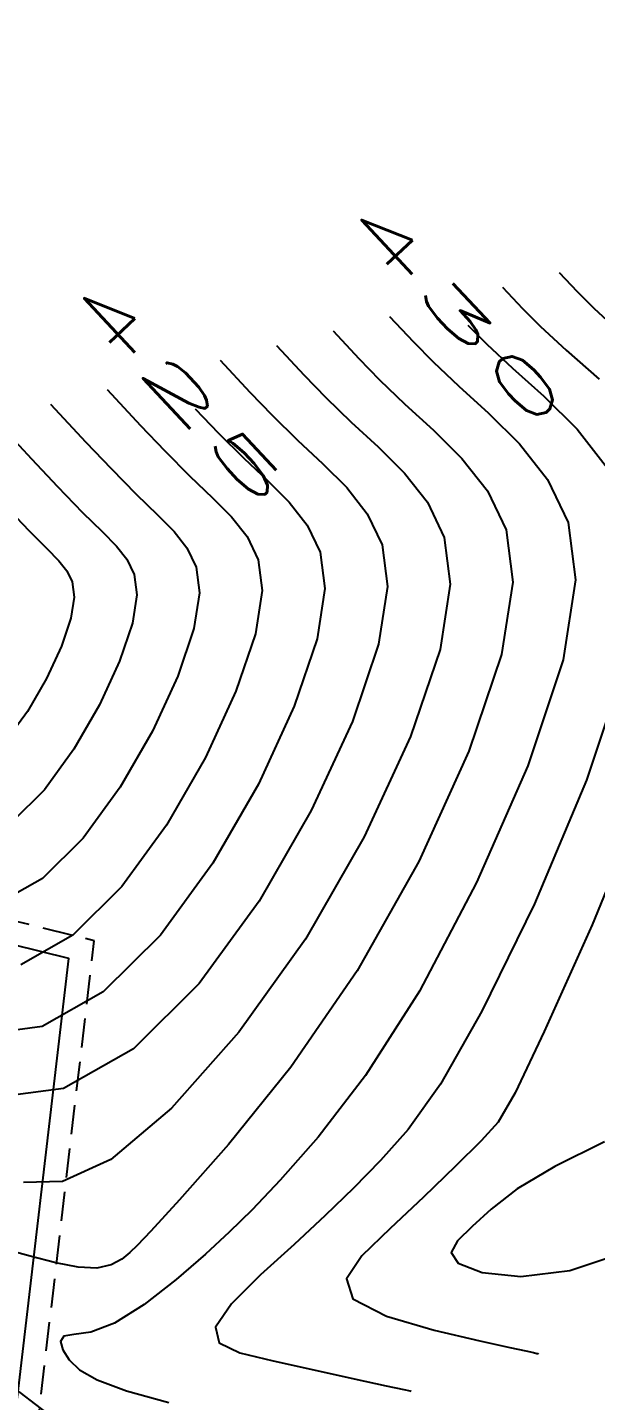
# Model space of a CAD drawing. Header units: millimetres. Extents: x 276147 to 291056, y 9594849 to 9609891.
# Drawn here: x 285240.5 to 285264.9, y 9596525.6 to 9596584.6 of the extents above; entities that cross this region are included whole.
import ezdxf
from ezdxf.enums import TextEntityAlignment as Align

# ---------------------------------------------------------------- set-up
doc = ezdxf.new("R2010")
doc.units = ezdxf.units.MM
doc.header["$LTSCALE"] = 10
doc.linetypes.add('CONTINUO', pattern=[0])
doc.linetypes.add('HIDDEN', pattern=[0.375, 0.25, -0.125])
for name, color, linetype in [('Curvas mestras', 30, 'Continuous'), ('Curvas simples', 9, 'Continuous'), ('Curvas texto', 2, 'Continuous'), ('TG', 7, 'CONTINUO')]:
    doc.layers.add(name, color=color, linetype=linetype)
doc.styles.add('SIMPLEX', font='simplex', dxfattribs={"height": 0.2})

msp = doc.modelspace()

# ---------------------------------------------------------------- linework, layer by layer
at = {"color": 8, "linetype": 'HIDDEN', "ltscale": 0.5, "elevation": 160.1796621240507, "flags": 128}
msp.add_lwpolyline([(285284.4066639607, 9596526.482070172), (285270.5826698519, 9596522.259217547), (285252.1874144828, 9596516.639969464), (285244.6637616719, 9596517.652206672), (285240.8799137478, 9596523.684238628), (285243.4126827257, 9596545.38090043), (285230.2537774265, 9596548.6337094), (285199.4507043695, 9596547.796458796), (285180.1765932365, 9596543.374876408), (285162.1225250977, 9596545.187320657), (285157.7266263914, 9596549.70200622), (285161.5581282348, 9596557.913740786), (285153.2551091654, 9596579.718767166), (285130.9623938378, 9596584.62452904), (285110.0950859511, 9596578.108072596), (285097.2086925445, 9596562.038380977), (285064.8856910209, 9596538.509236362), (285052.1738307181, 9596523.014541393), (285036.6182420748, 9596511.097859764), (285028.5252062663, 9596504.898021668), (285022.1250464947, 9596498.753929328), (285006.5727289441, 9596498.09449322)], dxfattribs=at)
at = {"layer": 'Curvas mestras', "linetype": 'CONTINUO'}
for points in [[(285259.4638812678, 9596571.834541347, -26.12420416788928), (285260.2765277399, 9596571.015330108, -26.08104681924715), (285261.3715433239, 9596569.98803879, -26.02540276318587), (285262.7204769392, 9596568.77928796, -25.9587154404403), (285264.152571719, 9596567.36083246, -25.88348699084281), (285265.4614898423, 9596565.690706216, -25.80248417259691)], [(285247.7465713931, 9596568.241275223, -31.24535577589677), (285248.7487585094, 9596567.194289312, -31.19092975000649), (285249.8343068495, 9596566.113036716, -31.13370748536226), (285250.8669742321, 9596565.1419261, -31.0811559589024), (285251.7879847193, 9596564.221623866, -31.03251071917157), (285252.5579274242, 9596563.241857078, -30.98494936470206), (285253.1156710702, 9596562.074071057, -30.93548642770884), (285253.3132078397, 9596560.516592057, -30.88048433509221), (285252.9808075219, 9596558.349463575, -30.81614245424544), (285252.0005292071, 9596555.453543292, -30.74092412300206), (285250.4615821874, 9596552.112945693, -30.66234870071321), (285248.5049620558, 9596548.712600414, -30.59019960954584), (285246.2583131512, 9596545.62591769, -30.53415080086825), (285243.7958638187, 9596543.18024406, -30.50343902126452), (285241.1784921482, 9596541.69140662, -30.50719152573993), (285238.5105941911, 9596541.334773408, -30.54905932364318)], [(285266.1930415242, 9596557.22722339, -25.51046056687165), (285264.5570144368, 9596552.283897713, -25.38131430584736), (285262.3132271008, 9596546.969747705, -25.25221647580884), (285260.0642869145, 9596542.349104004, -25.14594749788785), (285258.2793377669, 9596539.214130715, -25.07904829489098), (285256.8936564856, 9596537.268314872, -25.04310169870996), (285255.7090523923, 9596535.942978002, -25.02345115647449), (285254.5502427282, 9596534.755643116, -25.00780499624352), (285253.3335724078, 9596533.568637224, -24.99333108742985), (285251.9982942721, 9596532.330491824, -24.97956227833902), (285250.5557094713, 9596531.025982076, -24.96577281356122), (285249.3053234015, 9596529.7848627, -24.95020246298782), (285248.6186887732, 9596528.773134088, -24.93083247801087), (285248.7724767149, 9596528.103081644, -24.90578854395108), (285249.6638200391, 9596527.672134904, -24.87377445553693), (285251.0949679695, 9596527.324005414, -24.83363838350897), (285252.8423426336, 9596526.941221377, -24.78601891835251), (285254.5790627548, 9596526.561571553, -24.73871603284761), (285255.9524189577, 9596526.261659363, -24.7013200739425), (285256.7082719932, 9596526.096633153, -24.68073967520877), (285256.9867431645, 9596526.035833968, -24.6731574413393), (285257.0265249043, 9596526.0271488, -24.67207427628137)]]:
    msp.add_polyline3d(points, dxfattribs=at)
at = {"layer": 'Curvas simples', "linetype": 'CONTINUO'}
for points in [[(285263.3774386838, 9596574.09542074, -24.11825531234763), (285264.1508058173, 9596573.271847796, -24.07574351250924), (285264.8876364311, 9596572.543746216, -24.03709362019117), (285265.9864377145, 9596571.538040018, -23.98208089140508)], [(285260.9508743285, 9596573.466944916, -25.14710880760367), (285261.8073440425, 9596572.553194573, -25.09997383012933), (285262.5820825862, 9596571.779538663, -25.05907022606379), (285263.6789900191, 9596570.763039405, -25.0037418373654), (285265.0911778813, 9596569.506760728, -24.93422734169553)], [(285256.0977456214, 9596572.209994273, -27.20481583065384), (285257.1204194928, 9596571.115888124, -27.14843448539296), (285257.9709738952, 9596570.251122547, -27.10302342500336), (285259.0640956285, 9596569.213038176, -27.04706370908798), (285260.3497769989, 9596568.051816186, -26.9832035515833), (285261.6796541201, 9596566.73299114, -26.9132917536449), (285262.8807775582, 9596565.200936187, -26.8389772004125), (285263.7642110222, 9596563.351232383, -26.76063082951852), (285264.0770977508, 9596560.884276347, -26.67351071812709), (285263.5505951218, 9596557.451670628, -26.57159691009701), (285262.0322346805, 9596552.902850667, -26.45301616369079), (285259.8350346252, 9596547.878574625, -26.3324820015373), (285257.3883843292, 9596543.21743558, -26.22885478680519), (285255.0678899019, 9596539.583904896, -26.15636873410813), (285253.0340344225, 9596536.945976174, -26.11075355976618), (285251.3935177097, 9596535.097522296, -26.08311286437356), (285250.1898714542, 9596533.820966352, -26.06544306219121), (285249.2139598167, 9596532.852925207, -26.0533114912364), (285248.1934788265, 9596531.918564927, -26.04317827059686), (285246.9355062496, 9596530.831013286, -26.03279244896521), (285245.5646548046, 9596529.755247913, -26.02505873309246), (285244.2849189493, 9596528.944209153, -26.02417079233828), (285243.2662305549, 9596528.56810174, -26.0322949018123), (285242.5422691417, 9596528.466184948, -26.04348770176557), (285242.1126516434, 9596528.394982457, -26.04977843802454), (285241.9677724036, 9596528.164305944, -26.04512767513779), (285242.0611423914, 9596527.797115227, -26.0312209815279), (285242.3370499828, 9596527.369656157, -26.01167517879776), (285242.7802047812, 9596526.941625524, -25.98875339628694), (285243.5370012872, 9596526.506514957, -25.95930370044925), (285244.7942582265, 9596526.041265033, -25.91882033933917), (285246.6213122935, 9596525.540128388, -25.8657231423681)], [(285253.6711812665, 9596571.581518443, -28.23366932585168), (285254.7769577178, 9596570.397234896, -28.17266480301305), (285255.6654200482, 9596569.486913992, -28.12499999810507), (285256.7566479331, 9596568.43803756, -28.06872465499009), (285257.9790760566, 9596567.324343413, -28.00769165032807), (285259.2067375186, 9596566.105148822, -27.94309646353622), (285260.3000642744, 9596564.71116616, -27.87547024836795), (285261.1020765341, 9596563.03194205, -27.80434471901072), (285261.3861245227, 9596560.792355027, -27.72525412929508), (285260.9081477219, 9596557.676118866, -27.63273330617494), (285259.5074549213, 9596553.521802627, -27.52471798887973), (285257.3568421496, 9596548.787401544, -27.41274752738218), (285254.7124807437, 9596544.085767148, -27.31176209568776), (285251.8564430388, 9596539.953680076, -27.23368918589813), (285249.1744133586, 9596536.62363747, -27.17840540068255), (285247.0779840267, 9596534.252066588, -27.1427745523074), (285245.8501812358, 9596532.90391145, -27.12324343368209), (285245.259786653, 9596532.278181087, -27.11459029171647), (285244.9470208165, 9596531.982402282, -27.1111762855694), (285244.6057568885, 9596531.704251925, -27.10891200226297), (285244.1444895042, 9596531.45199926, -27.10990525621719), (285243.5253679246, 9596531.314064644, -27.11781328197367), (285242.7226021319, 9596531.354969924, -27.13526808531288), (285241.7586409937, 9596531.543639, -27.16080070865837), (285240.6679911048, 9596531.825099278, -27.19191709134293), (285239.508253794, 9596532.139396045, -27.2254963204291)], [(285251.2446169118, 9596570.953042625, -29.26252282104952), (285252.4334959431, 9596569.678581672, -29.19689512057494), (285253.359866201, 9596568.722705428, -29.14697657120678), (285254.4492012377, 9596567.66303694, -29.09038558081055), (285255.6083751166, 9596566.596871642, -29.03217978172733), (285256.7338199195, 9596565.4773075, -28.97290122633831), (285257.7193519923, 9596564.221397132, -28.91196330901266), (285258.4399410461, 9596562.71265172, -28.84805862864278), (285258.6951522965, 9596560.700434703, -28.77699755309413), (285258.2657013217, 9596557.900567103, -28.69386968222944), (285256.999210792, 9596554.159123003, -28.5966897972653), (285255.0109356941, 9596549.843168845, -28.49517266885641), (285252.4830400989, 9596545.450021116, -28.40195811012791), (285249.6214114009, 9596541.447508236, -28.32824343107905), (285246.7268372773, 9596538.18550124, -28.27945562349896), (285244.1238317323, 9596535.984385047, -28.25957918064933), (285242.0481003107, 9596535.03268716, -28.2700604805982), (285240.380134726, 9596534.991511248, -28.30219323400206)], [(285248.8180525567, 9596570.3245668, -30.29137631630556), (285250.0900331683, 9596568.959928447, -30.22112545827667), (285251.0543123566, 9596567.958497873, -30.1689531770212), (285252.1417535426, 9596566.888036327, -30.11204652677089), (285253.2376751742, 9596565.869398873, -30.05666786033226), (285254.2609023206, 9596564.84946618, -30.00270598908219), (285255.1386397084, 9596563.731627103, -29.94845633688647), (285255.777806558, 9596562.393361388, -29.89177251819319), (285256.004180068, 9596560.608513378, -29.82874094406407), (285255.6232539218, 9596558.125015333, -29.75500607830736), (285254.4998699998, 9596554.806333153, -29.66880696013368), (285252.7362589409, 9596550.978057267, -29.57876068478481), (285250.4940005777, 9596547.081310768, -29.4960788699359), (285247.9193739491, 9596543.544017468, -29.43184775052623), (285245.0974429411, 9596540.7413112, -29.39665250005464), (285242.0979736406, 9596539.035125507, -29.40095281597724), (285239.0443586536, 9596538.62493665, -29.44880837786741)], [(285243.9649238494, 9596569.067616152, -32.34908333929752), (285245.4031096183, 9596567.522622, -32.26958609345866), (285246.4432046649, 9596566.430081757, -32.21290635582091), (285247.5268591541, 9596565.3380361, -32.15536843132259), (285248.4962732923, 9596564.414454328, -32.10564409030167), (285249.3150671204, 9596563.593782544, -32.06231548185724), (285249.9772151402, 9596562.75208705, -32.02144239245945), (285250.4535365822, 9596561.754780727, -31.97920031725926), (285250.6222356114, 9596560.424670734, -31.93222772617855), (285250.338361122, 9596558.573911808, -31.87727883018351), (285249.5011884152, 9596556.100753447, -31.81304128592865), (285248.186905436, 9596553.247835116, -31.74593674935432), (285246.5159235343, 9596550.343890058, -31.68432034915577), (285244.5972523525, 9596547.70781791, -31.6364538514431), (285242.4942846968, 9596545.619176917, -31.61022554253259), (285240.2590106566, 9596544.347687732, -31.61343023561903)], [(285241.5383594945, 9596568.439140333, -33.37793683449536), (285243.0596468459, 9596566.803969776, -33.2938164638731), (285244.1376508179, 9596565.6658732, -33.23488292898082), (285245.2194124584, 9596564.563035484, -33.17702935708485), (285246.12557335, 9596563.686981557, -33.13013216879018), (285246.8421495213, 9596562.965941226, -33.09212024465933), (285247.396502856, 9596562.262317028, -33.05793542044967), (285247.7914010949, 9596561.435490396, -33.02291422694953), (285247.931263385, 9596560.332750408, -32.98397114986119), (285247.6959137221, 9596558.798360048, -32.93841522631965), (285247.0018486223, 9596556.747963587, -32.88515842877359), (285245.9122286829, 9596554.38272354, -32.82952476528271), (285244.5268850127, 9596551.975179704, -32.77844108888212), (285242.9361915545, 9596549.78971813, -32.73875690184332), (285241.1927055748, 9596548.058109777, -32.71701206380067), (285239.3395301645, 9596547.003968848, -32.71966892530008)], [(285239.1117951396, 9596567.810664507, -34.40679032969319), (285240.7161850706, 9596566.085316552, -34.31804678143499), (285241.8320969735, 9596564.901665643, -34.25685953473703), (285242.9119647633, 9596563.788034873, -34.19869030304518), (285243.7548724076, 9596562.959508784, -34.15462026747673), (285244.3692329196, 9596562.338098904, -34.12192495455065), (285244.8157895723, 9596561.772547001, -34.09442846846332), (285245.1292666065, 9596561.116200063, -34.06662811649994), (285245.2402901569, 9596560.24082909, -34.03571456108739), (285245.0534673197, 9596559.022807283, -33.99955156954502), (285244.5025078299, 9596557.395173732, -33.95727559170018), (285243.6375519292, 9596555.517611962, -33.91311278126932), (285242.5378464887, 9596553.606468357, -33.87256179577935), (285241.2751307561, 9596551.87161835, -33.84105995230175), (285239.89112645, 9596550.497041637, -33.82379855241425)], [(285239.5265421265, 9596564.137457084, -35.2788361279786), (285240.6045170681, 9596563.013034256, -35.22035124894728), (285241.3841724674, 9596562.232037013, -35.17910837867794), (285241.8963153209, 9596561.710257588, -35.15172971729453), (285242.2350772878, 9596561.282776972, -35.13092149622072), (285242.4671311186, 9596560.796909736, -35.110342026132), (285242.5493179281, 9596560.148907764, -35.08745795205732), (285242.4110199195, 9596559.24725552, -35.06068796568115), (285242.0031670377, 9596558.042383883, -35.02939275456855), (285241.3628751758, 9596556.652500387, -34.99670079713951), (285240.5488069675, 9596555.237758003, -34.96668255552914), (285239.6140699553, 9596553.953517567, -34.94336297004748)], [(285267.0817941957, 9596551.664945753, -24.309612480542), (285264.7914185767, 9596546.060920784, -24.17195097010381), (285262.7401895002, 9596541.480772432, -24.06304020902871), (285261.4907856298, 9596538.844355533, -24.00172782290292), (285260.7532775489, 9596537.590653576, -23.97544985779359), (285260.0245860753, 9596536.788433708, -23.96378946848245), (285258.9225513908, 9596535.7004914, -23.9502606134306), (285257.5486911226, 9596534.365728393, -23.93410023624574), (285256.1254422575, 9596533.017071744, -23.91847598625145), (285254.9027434546, 9596531.842177507, -23.9045199758516), (285254.24052904, 9596530.847602723, -23.88522190120102), (285254.526238006, 9596529.994631425, -23.85153579615553), (285255.9629496225, 9596529.255411444, -23.79847244862731), (285258.0163212729, 9596528.645553792, -23.73726958330053), (285259.9676556204, 9596528.191535272, -23.68322164381652), (285261.2556748999, 9596527.907026168, -23.64804344428967), (285261.9487986612, 9596527.754481634, -23.62913125709429), (285262.2728670354, 9596527.683554284, -23.62030183567231), (285262.4240376426, 9596527.650549043, -23.61618575590228), (285262.4797320765, 9596527.638389008, -23.61466929860444), (285262.4876884256, 9596527.63665257, -23.6144526851972)], [(285265.3305563741, 9596536.733700845, -22.85474801194187), (285263.1875604024, 9596535.68403524, -22.86336926094055), (285261.577911686, 9596534.714773016, -22.86391904888706), (285260.4584150299, 9596533.848657573, -22.85800973311097), (285259.6437853063, 9596533.104856828, -22.84998876068539), (285259.0176639294, 9596532.492413366, -22.84248818005699), (285258.7393814515, 9596531.979852417, -22.83127826414102), (285259.0371909622, 9596531.525570892, -22.81041386999687), (285260.0716950678, 9596531.129455127, -22.77666740378163), (285261.7328864349, 9596530.957344316, -22.73768146897464), (285263.8431052445, 9596531.216565087, -22.70381619306545), (285266.1588183342, 9596531.985027814, -22.68251319319507)], [(285239.7343820253, 9596526.345542356, -27.03109909544264), (285241.3744600623, 9596525.080606593, -26.95672634514313)]]:
    msp.add_polyline3d(points, dxfattribs=at)
at = {"layer": 'TG', "color": 8, "linetype": 'CONTINUO', "elevation": 160.1796621240507}
msp.add_lwpolyline([(285284.6988100097, 9596525.525696455), (285270.8748159009, 9596521.30284383), (285252.2706082115, 9596515.61976652), (285244.0657737913, 9596516.723650351), (285239.8458744151, 9596523.450814972), (285242.3172531961, 9596544.621585013), (285230.1454212986, 9596547.63039487), (285199.5773293825, 9596546.799531229), (285180.2401162809, 9596542.363472918), (285161.6601820209, 9596544.22870876), (285156.5284576585, 9596549.499103611), (285160.4730508663, 9596557.953217354), (285152.512753214, 9596578.858203702), (285131.0069108995, 9596583.59080535), (285110.6843744482, 9596577.244470483), (285097.9052435571, 9596561.30853821), (285065.5776556886, 9596537.77605502), (285052.8736726326, 9596522.290961755), (285037.226375643, 9596510.304025045), (285029.1775546577, 9596504.138058633), (285022.5449650136, 9596497.77083583), (285006.6150920272, 9596497.095390938)], dxfattribs=at)

# ---------------------------------------------------------------- texts
at = {"layer": 'Curvas texto', "extrusion": (-0.0200587750042602, 0.0327446982403546, 0.999262443146182), "style": 'SIMPLEX'}
for s, rotation, width, p, p2 in [('430', 101.6042492199146, 3.299405269009829, (-5256131.837808697, -8028297.612602668, 308488.7885240302), (-5256134.397706646, -8028285.146446058, 308488.7885240302)), ('425', 101.4681524189457, 3.299404907294259, (-5256119.924252543, -8028301.169373318, 308483.78852403), (-5256122.454531695, -8028288.697172628, 308483.78852403))]:
    msp.add_text(s, height=1.5, rotation=rotation, dxfattribs=dict(at, width=width)).set_placement(p, p2, align=Align.FIT)

doc.saveas('drawing.dxf')
